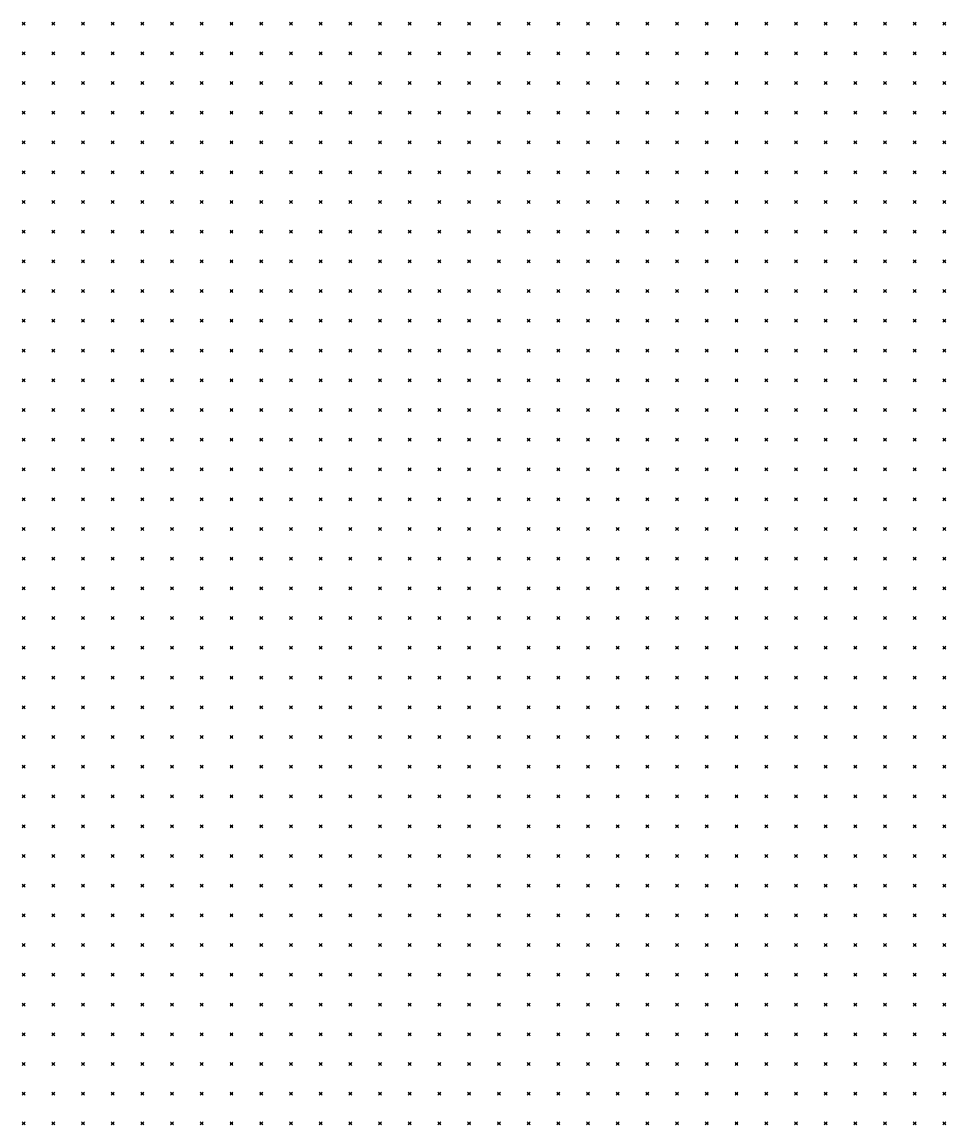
# Model space of a CAD drawing. Header units: metres. Extents: x 441556 to 446409, y 432338 to 461058.
# Drawn here: x 443766.1 to 443859.4, y 446561 to 446672.2 of the extents above; entities that cross this region are included whole.
import ezdxf

# ---------------------------------------------------------------- set-up
doc = ezdxf.new("R2010")
doc.units = ezdxf.units.M
doc.header["$MEASUREMENT"] = 0
doc.header["$PDMODE"] = 35
doc.header["$PDSIZE"] = 0.15
doc.layers.add('DTM-NOK-RevN_POINTS', color=91, linetype='Continuous')

msp = doc.modelspace()

# ---------------------------------------------------------------- linework, layer by layer
at = {"layer": 'DTM-NOK-RevN_POINTS'}
for p in [(443766.229, 446672.087, 353.87), (443769.229, 446672.087, 353.76), (443772.228, 446672.087, 353.679), (443775.228, 446672.087, 353.648), (443778.227, 446672.087, 353.764), (443781.226, 446672.087, 353.562), (443784.226, 446672.087, 353.398), (443787.225, 446672.087, 353.332), (443790.224, 446672.087, 353.262), (443793.224, 446672.087, 353.393), (443796.223, 446672.087, 353.267), (443799.222, 446672.087, 353.208), (443802.222, 446672.087, 353.068), (443805.221, 446672.087, 353.037), (443808.221, 446672.087, 353.523), (443811.22, 446672.087, 353.383), (443814.219, 446672.087, 352.976), (443817.219, 446672.087, 352.787), (443820.218, 446672.087, 352.501), (443823.217, 446672.087, 352.314), (443826.217, 446672.087, 352.09), (443829.216, 446672.087, 351.889), (443832.215, 446672.087, 351.651), (443835.215, 446672.087, 351.56), (443838.214, 446672.087, 351.398), (443841.213, 446672.087, 351.24), (443844.213, 446672.087, 351.098), (443847.212, 446672.087, 350.386), (443850.212, 446672.087, 350.091), (443853.211, 446672.087, 349.934), (443856.21, 446672.087, 349.92), (443859.21, 446672.087, 349.599), (443766.229, 446669.087, 353.991), (443769.229, 446669.087, 354), (443772.228, 446669.087, 353.909), (443775.228, 446669.087, 353.878), (443778.227, 446669.087, 353.931), (443781.226, 446669.087, 353.799), (443784.226, 446669.087, 353.639), (443787.225, 446669.087, 353.462), (443790.224, 446669.087, 353.408), (443793.224, 446669.087, 353.439), (443796.223, 446669.087, 353.4), (443799.222, 446669.087, 353.253), (443802.222, 446669.087, 353.26), (443805.221, 446669.087, 353.584), (443808.221, 446669.087, 354.443), (443811.22, 446669.087, 353.989), (443814.219, 446669.087, 353.262), (443817.219, 446669.087, 352.889), (443820.218, 446669.087, 352.829), (443823.217, 446669.087, 352.743), (443826.217, 446669.087, 352.795), (443829.216, 446669.087, 352.155), (443832.215, 446669.087, 351.933), (443835.215, 446669.087, 351.879), (443838.214, 446669.087, 351.754), (443841.213, 446669.087, 351.537), (443844.213, 446669.087, 351.206), (443847.212, 446669.087, 350.691), (443850.212, 446669.087, 350.282), (443853.211, 446669.087, 350.069), (443856.21, 446669.087, 350.029), (443859.21, 446669.087, 349.653), (443766.229, 446666.088, 354.27), (443769.229, 446666.088, 354.184), (443772.228, 446666.088, 354.047), (443775.228, 446666.088, 354.141), (443778.227, 446666.088, 354.091), (443781.226, 446666.088, 353.938), (443784.226, 446666.088, 353.754), (443787.225, 446666.088, 353.707), (443790.224, 446666.088, 353.697), (443793.224, 446666.088, 353.739), (443796.223, 446666.088, 353.571), (443799.222, 446666.088, 353.45), (443802.222, 446666.088, 353.631), (443805.221, 446666.088, 354.202), (443808.221, 446666.088, 354.429), (443811.22, 446666.088, 354.125), (443814.219, 446666.088, 353.224), (443817.219, 446666.088, 352.989), (443820.218, 446666.088, 353.012), (443823.217, 446666.088, 352.996), (443826.217, 446666.088, 352.968), (443829.216, 446666.088, 352.641), (443832.215, 446666.088, 352.162), (443835.215, 446666.088, 352.09), (443838.214, 446666.088, 352.026), (443841.213, 446666.088, 351.684), (443844.213, 446666.088, 351.385), (443847.212, 446666.088, 351.031), (443850.212, 446666.088, 350.576), (443853.211, 446666.088, 350.198), (443856.21, 446666.088, 350.209), (443859.21, 446666.088, 349.933), (443766.229, 446663.088, 354.513), (443769.229, 446663.088, 354.368), (443772.228, 446663.088, 354.262), (443775.228, 446663.088, 354.401), (443778.227, 446663.088, 354.218), (443781.226, 446663.088, 354.112), (443784.226, 446663.088, 353.952), (443787.225, 446663.088, 353.938), (443790.224, 446663.088, 353.886), (443793.224, 446663.088, 353.922), (443796.223, 446663.088, 353.865), (443799.222, 446663.088, 353.929), (443802.222, 446663.088, 354.063), (443805.221, 446663.088, 354.143), (443808.221, 446663.088, 354.207), (443811.22, 446663.088, 353.781), (443814.219, 446663.088, 353.265), (443817.219, 446663.088, 353.171), (443820.218, 446663.088, 353.116), (443823.217, 446663.088, 353.028), (443826.217, 446663.088, 353.063), (443829.216, 446663.088, 352.912), (443832.215, 446663.088, 352.533), (443835.215, 446663.088, 352.318), (443838.214, 446663.088, 352.122), (443841.213, 446663.088, 351.905), (443844.213, 446663.088, 351.6), (443847.212, 446663.088, 351.317), (443850.212, 446663.088, 350.972), (443853.211, 446663.088, 350.465), (443856.21, 446663.088, 350.13), (443859.21, 446663.088, 350.029), (443766.229, 446660.089, 354.716), (443769.229, 446660.089, 354.604), (443772.228, 446660.089, 354.535), (443775.228, 446660.089, 354.628), (443778.227, 446660.089, 354.473), (443781.226, 446660.089, 354.422), (443784.226, 446660.089, 354.307), (443787.225, 446660.089, 354.223), (443790.224, 446660.089, 354.209), (443793.224, 446660.089, 354.32), (443796.223, 446660.089, 354.338), (443799.222, 446660.089, 354.264), (443802.222, 446660.089, 354.216), (443805.221, 446660.089, 354.113), (443808.221, 446660.089, 353.967), (443811.22, 446660.089, 353.543), (443814.219, 446660.089, 353.397), (443817.219, 446660.089, 353.35), (443820.218, 446660.089, 353.219), (443823.217, 446660.089, 353.125), (443826.217, 446660.089, 353.158), (443829.216, 446660.089, 353.249), (443832.215, 446660.089, 352.625), (443835.215, 446660.089, 352.386), (443838.214, 446660.089, 352.378), (443841.213, 446660.089, 352.356), (443844.213, 446660.089, 351.953), (443847.212, 446660.089, 351.521), (443850.212, 446660.089, 351.33), (443853.211, 446660.089, 350.815), (443856.21, 446660.089, 350.204), (443859.21, 446660.089, 349.862), (443766.229, 446657.09, 354.939), (443769.229, 446657.09, 354.828), (443772.228, 446657.09, 354.805), (443775.228, 446657.09, 354.817), (443778.227, 446657.09, 354.782), (443781.226, 446657.09, 354.71), (443784.226, 446657.09, 354.569), (443787.225, 446657.09, 354.465), (443790.224, 446657.09, 354.625), (443793.224, 446657.09, 354.731), (443796.223, 446657.09, 354.741), (443799.222, 446657.09, 354.677), (443802.222, 446657.09, 354.257), (443805.221, 446657.09, 354.105), (443808.221, 446657.09, 353.887), (443811.22, 446657.09, 353.575), (443814.219, 446657.09, 353.561), (443817.219, 446657.09, 353.474), (443820.218, 446657.09, 353.35), (443823.217, 446657.09, 353.31), (443826.217, 446657.09, 353.347), (443829.216, 446657.09, 353.161), (443832.215, 446657.09, 352.952), (443835.215, 446657.09, 352.57), (443838.214, 446657.09, 352.554), (443841.213, 446657.09, 352.678), (443844.213, 446657.09, 352.147), (443847.212, 446657.09, 351.624), (443850.212, 446657.09, 351.189), (443853.211, 446657.09, 350.854), (443856.21, 446657.09, 350.39), (443859.21, 446657.09, 349.853), (443766.229, 446654.09, 355.15), (443769.229, 446654.09, 355.093), (443772.228, 446654.09, 355.129), (443775.228, 446654.09, 355.054), (443778.227, 446654.09, 354.996), (443781.226, 446654.09, 354.861), (443784.226, 446654.09, 354.698), (443787.225, 446654.09, 354.769), (443790.224, 446654.09, 355.103), (443793.224, 446654.09, 355.277), (443796.223, 446654.09, 354.983), (443799.222, 446654.09, 354.909), (443802.222, 446654.09, 354.48), (443805.221, 446654.09, 354.146), (443808.221, 446654.09, 353.87), (443811.22, 446654.09, 353.806), (443814.219, 446654.09, 353.775), (443817.219, 446654.09, 353.63), (443820.218, 446654.09, 353.498), (443823.217, 446654.09, 353.705), (443826.217, 446654.09, 353.716), (443829.216, 446654.09, 353.157), (443832.215, 446654.09, 353.04), (443835.215, 446654.09, 352.849), (443838.214, 446654.09, 352.833), (443841.213, 446654.09, 352.827), (443844.213, 446654.09, 352.686), (443847.212, 446654.09, 352.241), (443850.212, 446654.09, 351.499), (443853.211, 446654.09, 351.012), (443856.21, 446654.09, 350.603), (443859.21, 446654.09, 350.147), (443766.229, 446651.091, 355.457), (443769.229, 446651.091, 355.358), (443772.228, 446651.091, 355.296), (443775.228, 446651.091, 355.281), (443778.227, 446651.091, 355.125), (443781.226, 446651.091, 355.034), (443784.226, 446651.091, 354.98), (443787.225, 446651.091, 355.235), (443790.224, 446651.091, 355.458), (443793.224, 446651.091, 355.336), (443796.223, 446651.091, 355.113), (443799.222, 446651.091, 354.937), (443802.222, 446651.091, 354.589), (443805.221, 446651.091, 354.196), (443808.221, 446651.091, 354.001), (443811.22, 446651.091, 354.011), (443814.219, 446651.091, 353.884), (443817.219, 446651.091, 353.738), (443820.218, 446651.091, 353.83), (443823.217, 446651.091, 354.097), (443826.217, 446651.091, 353.975), (443829.216, 446651.091, 353.723), (443832.215, 446651.091, 353.461), (443835.215, 446651.091, 353.239), (443838.214, 446651.091, 353.207), (443841.213, 446651.091, 353.101), (443844.213, 446651.091, 353.051), (443847.212, 446651.091, 352.533), (443850.212, 446651.091, 352.015), (443853.211, 446651.091, 351.434), (443856.21, 446651.091, 350.887), (443859.21, 446651.091, 350.39), (443766.229, 446648.092, 355.717), (443769.229, 446648.092, 355.573), (443772.228, 446648.092, 355.523), (443775.228, 446648.092, 355.395), (443778.227, 446648.092, 355.324), (443781.226, 446648.092, 355.251), (443784.226, 446648.092, 355.308), (443787.225, 446648.092, 355.624), (443790.224, 446648.092, 355.631), (443793.224, 446648.092, 355.392), (443796.223, 446648.092, 355.287), (443799.222, 446648.092, 355.109), (443802.222, 446648.092, 354.58), (443805.221, 446648.092, 354.281), (443808.221, 446648.092, 354.275), (443811.22, 446648.092, 354.215), (443814.219, 446648.092, 354.064), (443817.219, 446648.092, 354.054), (443820.218, 446648.092, 354.353), (443823.217, 446648.092, 354.339), (443826.217, 446648.092, 354.222), (443829.216, 446648.092, 354.126), (443832.215, 446648.092, 353.879), (443835.215, 446648.092, 353.55), (443838.214, 446648.092, 353.321), (443841.213, 446648.092, 353.128), (443844.213, 446648.092, 353.132), (443847.212, 446648.092, 352.592), (443850.212, 446648.092, 352.128), (443853.211, 446648.092, 351.595), (443856.21, 446648.092, 350.974), (443859.21, 446648.092, 350.639), (443766.229, 446645.092, 355.919), (443769.229, 446645.092, 355.782), (443772.228, 446645.092, 355.679), (443775.228, 446645.092, 355.578), (443778.227, 446645.092, 355.557), (443781.226, 446645.092, 355.495), (443784.226, 446645.092, 355.625), (443787.225, 446645.092, 355.916), (443790.224, 446645.092, 355.756), (443793.224, 446645.092, 355.583), (443796.223, 446645.092, 355.41), (443799.222, 446645.092, 355.16), (443802.222, 446645.092, 354.734), (443805.221, 446645.092, 354.701), (443808.221, 446645.092, 354.536), (443811.22, 446645.092, 354.368), (443814.219, 446645.092, 354.217), (443817.219, 446645.092, 354.647), (443820.218, 446645.092, 354.765), (443823.217, 446645.092, 354.524), (443826.217, 446645.092, 354.426), (443829.216, 446645.092, 354.384), (443832.215, 446645.092, 354.29), (443835.215, 446645.092, 354.08), (443838.214, 446645.092, 353.89), (443841.213, 446645.092, 353.706), (443844.213, 446645.092, 353.422), (443847.212, 446645.092, 352.903), (443850.212, 446645.092, 352.525), (443853.211, 446645.092, 351.935), (443856.21, 446645.092, 351.175), (443859.21, 446645.092, 351.251), (443766.229, 446642.093, 356.058), (443769.229, 446642.093, 356.023), (443772.228, 446642.093, 355.836), (443775.228, 446642.093, 355.752), (443778.227, 446642.093, 355.693), (443781.226, 446642.093, 355.716), (443784.226, 446642.093, 355.865), (443787.225, 446642.093, 355.999), (443790.224, 446642.093, 355.791), (443793.224, 446642.093, 355.75), (443796.223, 446642.093, 355.549), (443799.222, 446642.093, 355.268), (443802.222, 446642.093, 355.121), (443805.221, 446642.093, 355.082), (443808.221, 446642.093, 354.795), (443811.22, 446642.093, 354.58), (443814.219, 446642.093, 354.717), (443817.219, 446642.093, 355.009), (443820.218, 446642.093, 354.841), (443823.217, 446642.093, 354.717), (443826.217, 446642.093, 354.677), (443829.216, 446642.093, 354.503), (443832.215, 446642.093, 354.406), (443835.215, 446642.093, 354.375), (443838.214, 446642.093, 354.175), (443841.213, 446642.093, 353.962), (443844.213, 446642.093, 353.566), (443847.212, 446642.093, 353.141), (443850.212, 446642.093, 352.621), (443853.211, 446642.093, 351.981), (443856.21, 446642.093, 351.499), (443859.21, 446642.093, 351.798), (443766.229, 446639.094, 356.254), (443769.229, 446639.094, 356.296), (443772.228, 446639.094, 356.067), (443775.228, 446639.094, 355.923), (443778.227, 446639.094, 355.872), (443781.226, 446639.094, 356.002), (443784.226, 446639.094, 356.182), (443787.225, 446639.094, 356.088), (443790.224, 446639.094, 355.958), (443793.224, 446639.094, 355.84), (443796.223, 446639.094, 355.712), (443799.222, 446639.094, 355.55), (443802.222, 446639.094, 355.576), (443805.221, 446639.094, 355.403), (443808.221, 446639.094, 355.054), (443811.22, 446639.094, 354.988), (443814.219, 446639.094, 355.329), (443817.219, 446639.094, 355.152), (443820.218, 446639.094, 355.024), (443823.217, 446639.094, 354.972), (443826.217, 446639.094, 354.911), (443829.216, 446639.094, 354.71), (443832.215, 446639.094, 354.605), (443835.215, 446639.094, 354.557), (443838.214, 446639.094, 354.438), (443841.213, 446639.094, 354.31), (443844.213, 446639.094, 353.863), (443847.212, 446639.094, 353.453), (443850.212, 446639.094, 352.809), (443853.211, 446639.094, 352.078), (443856.21, 446639.094, 352.049), (443859.21, 446639.094, 352.136), (443766.229, 446636.094, 356.448), (443769.229, 446636.094, 356.616), (443772.228, 446636.094, 356.432), (443775.228, 446636.094, 356.23), (443778.227, 446636.094, 356.106), (443781.226, 446636.094, 356.406), (443784.226, 446636.094, 356.389), (443787.225, 446636.094, 356.182), (443790.224, 446636.094, 356.115), (443793.224, 446636.094, 356.052), (443796.223, 446636.094, 355.938), (443799.222, 446636.094, 355.95), (443802.222, 446636.094, 355.893), (443805.221, 446636.094, 355.591), (443808.221, 446636.094, 355.334), (443811.22, 446636.094, 355.513), (443814.219, 446636.094, 355.573), (443817.219, 446636.094, 355.384), (443820.218, 446636.094, 355.273), (443823.217, 446636.094, 355.208), (443826.217, 446636.094, 355.071), (443829.216, 446636.094, 354.922), (443832.215, 446636.094, 354.818), (443835.215, 446636.094, 354.693), (443838.214, 446636.094, 354.435), (443841.213, 446636.094, 354.218), (443844.213, 446636.094, 354.005), (443847.212, 446636.094, 353.486), (443850.212, 446636.094, 352.74), (443853.211, 446636.094, 352.202), (443856.21, 446636.094, 352.222), (443859.21, 446636.094, 352.261), (443766.229, 446633.095, 356.73), (443769.229, 446633.095, 356.665), (443772.228, 446633.095, 356.79), (443775.228, 446633.095, 356.856), (443778.227, 446633.095, 356.818), (443781.226, 446633.095, 356.813), (443784.226, 446633.095, 356.629), (443787.225, 446633.095, 356.422), (443790.224, 446633.095, 356.342), (443793.224, 446633.095, 356.189), (443796.223, 446633.095, 356.175), (443799.222, 446633.095, 356.295), (443802.222, 446633.095, 356.084), (443805.221, 446633.095, 355.748), (443808.221, 446633.095, 355.851), (443811.22, 446633.095, 355.992), (443814.219, 446633.095, 355.743), (443817.219, 446633.095, 355.643), (443820.218, 446633.095, 355.616), (443823.217, 446633.095, 355.427), (443826.217, 446633.095, 355.218), (443829.216, 446633.095, 355.142), (443832.215, 446633.095, 355.079), (443835.215, 446633.095, 354.797), (443838.214, 446633.095, 354.508), (443841.213, 446633.095, 354.359), (443844.213, 446633.095, 354.359), (443847.212, 446633.095, 353.84), (443850.212, 446633.095, 352.929), (443853.211, 446633.095, 352.342), (443856.21, 446633.095, 352.239), (443859.21, 446633.095, 352.366), (443766.229, 446630.096, 356.994), (443769.229, 446630.096, 356.933), (443772.228, 446630.096, 357.017), (443775.228, 446630.096, 357.049), (443778.227, 446630.096, 357.025), (443781.226, 446630.096, 357.015), (443784.226, 446630.096, 356.805), (443787.225, 446630.096, 356.648), (443790.224, 446630.096, 356.504), (443793.224, 446630.096, 356.368), (443796.223, 446630.096, 356.472), (443799.222, 446630.096, 356.471), (443802.222, 446630.096, 356.193), (443805.221, 446630.096, 356.151), (443808.221, 446630.096, 356.297), (443811.22, 446630.096, 356.112), (443814.219, 446630.096, 356.001), (443817.219, 446630.096, 356.015), (443820.218, 446630.096, 355.92), (443823.217, 446630.096, 355.636), (443826.217, 446630.096, 355.478), (443829.216, 446630.096, 355.526), (443832.215, 446630.096, 355.366), (443835.215, 446630.096, 355.075), (443838.214, 446630.096, 354.956), (443841.213, 446630.096, 354.845), (443844.213, 446630.096, 354.602), (443847.212, 446630.096, 354.064), (443850.212, 446630.096, 353.261), (443853.211, 446630.096, 352.837), (443856.21, 446630.096, 353.361), (443859.21, 446630.096, 353.468), (443766.229, 446627.096, 357.272), (443769.229, 446627.096, 357.247), (443772.228, 446627.096, 357.218), (443775.228, 446627.096, 357.143), (443778.227, 446627.096, 357.193), (443781.226, 446627.096, 357.33), (443784.226, 446627.096, 357.059), (443787.225, 446627.096, 356.911), (443790.224, 446627.096, 356.698), (443793.224, 446627.096, 356.649), (443796.223, 446627.096, 356.679), (443799.222, 446627.096, 356.535), (443802.222, 446627.096, 356.375), (443805.221, 446627.096, 356.555), (443808.221, 446627.096, 356.484), (443811.22, 446627.096, 356.327), (443814.219, 446627.096, 356.319), (443817.219, 446627.096, 356.331), (443820.218, 446627.096, 356.133), (443823.217, 446627.096, 355.938), (443826.217, 446627.096, 355.838), (443829.216, 446627.096, 355.956), (443832.215, 446627.096, 355.629), (443835.215, 446627.096, 355.35), (443838.214, 446627.096, 355.264), (443841.213, 446627.096, 355.458), (443844.213, 446627.096, 355.052), (443847.212, 446627.096, 354.388), (443850.212, 446627.096, 353.657), (443853.211, 446627.096, 353.599), (443856.21, 446627.096, 354.197), (443859.21, 446627.096, 354.321), (443766.229, 446624.097, 357.607), (443769.229, 446624.097, 357.527), (443772.228, 446624.097, 357.415), (443775.228, 446624.097, 357.317), (443778.227, 446624.097, 357.427), (443781.226, 446624.097, 357.53), (443784.226, 446624.097, 357.343), (443787.225, 446624.097, 357.209), (443790.224, 446624.097, 357.014), (443793.224, 446624.097, 356.94), (443796.223, 446624.097, 356.834), (443799.222, 446624.097, 356.527), (443802.222, 446624.097, 356.654), (443805.221, 446624.097, 356.76), (443808.221, 446624.097, 356.611), (443811.22, 446624.097, 356.53), (443814.219, 446624.097, 356.567), (443817.219, 446624.097, 356.472), (443820.218, 446624.097, 356.323), (443823.217, 446624.097, 356.247), (443826.217, 446624.097, 356.262), (443829.216, 446624.097, 356.231), (443832.215, 446624.097, 356.031), (443835.215, 446624.097, 355.911), (443838.214, 446624.097, 355.919), (443841.213, 446624.097, 355.588), (443844.213, 446624.097, 355.183), (443847.212, 446624.097, 354.717), (443850.212, 446624.097, 354.153), (443853.211, 446624.097, 354.381), (443856.21, 446624.097, 354.66), (443859.21, 446624.097, 354.692), (443766.229, 446621.097, 357.806), (443769.229, 446621.097, 357.675), (443772.228, 446621.097, 357.807), (443775.228, 446621.097, 357.871), (443778.227, 446621.097, 358.315), (443781.226, 446621.097, 358.255), (443784.226, 446621.097, 357.678), (443787.225, 446621.097, 357.49), (443790.224, 446621.097, 357.292), (443793.224, 446621.097, 357.221), (443796.223, 446621.097, 357.031), (443799.222, 446621.097, 356.848), (443802.222, 446621.097, 356.999), (443805.221, 446621.097, 356.871), (443808.221, 446621.097, 356.796), (443811.22, 446621.097, 356.794), (443814.219, 446621.097, 356.761), (443817.219, 446621.097, 356.611), (443820.218, 446621.097, 356.428), (443823.217, 446621.097, 356.456), (443826.217, 446621.097, 356.542), (443829.216, 446621.097, 356.372), (443832.215, 446621.097, 356.445), (443835.215, 446621.097, 356.311), (443838.214, 446621.097, 356.353), (443841.213, 446621.097, 356.191), (443844.213, 446621.097, 355.792), (443847.212, 446621.097, 355.183), (443850.212, 446621.097, 354.844), (443853.211, 446621.097, 354.988), (443856.21, 446621.097, 355.051), (443859.21, 446621.097, 355.188), (443766.229, 446618.098, 357.942), (443769.229, 446618.098, 357.834), (443772.228, 446618.098, 358.639), (443775.228, 446618.098, 359.15), (443778.227, 446618.098, 359.711), (443781.226, 446618.098, 359.549), (443784.226, 446618.098, 358.809), (443787.225, 446618.098, 358.098), (443790.224, 446618.098, 357.647), (443793.224, 446618.098, 357.452), (443796.223, 446618.098, 357.277), (443799.222, 446618.098, 357.262), (443802.222, 446618.098, 357.178), (443805.221, 446618.098, 357.069), (443808.221, 446618.098, 357.068), (443811.22, 446618.098, 357.084), (443814.219, 446618.098, 356.922), (443817.219, 446618.098, 356.733), (443820.218, 446618.098, 356.632), (443823.217, 446618.098, 356.69), (443826.217, 446618.098, 356.631), (443829.216, 446618.098, 356.711), (443832.215, 446618.098, 356.7), (443835.215, 446618.098, 356.614), (443838.214, 446618.098, 356.529), (443841.213, 446618.098, 356.674), (443844.213, 446618.098, 355.998), (443847.212, 446618.098, 355.584), (443850.212, 446618.098, 355.366), (443853.211, 446618.098, 355.537), (443856.21, 446618.098, 355.783), (443859.21, 446618.098, 355.927), (443766.229, 446615.099, 358.103), (443769.229, 446615.099, 358.28), (443772.228, 446615.099, 359.287), (443775.228, 446615.099, 359.842), (443778.227, 446615.099, 360.233), (443781.226, 446615.099, 360.436), (443784.226, 446615.099, 360.137), (443787.225, 446615.099, 359.582), (443790.224, 446615.099, 358.533), (443793.224, 446615.099, 357.967), (443796.223, 446615.099, 357.724), (443799.222, 446615.099, 357.538), (443802.222, 446615.099, 357.395), (443805.221, 446615.099, 357.246), (443808.221, 446615.099, 357.358), (443811.22, 446615.099, 357.275), (443814.219, 446615.099, 357.092), (443817.219, 446615.099, 356.985), (443820.218, 446615.099, 356.978), (443823.217, 446615.099, 356.855), (443826.217, 446615.099, 356.814), (443829.216, 446615.099, 356.878), (443832.215, 446615.099, 356.861), (443835.215, 446615.099, 356.788), (443838.214, 446615.099, 356.794), (443841.213, 446615.099, 356.791), (443844.213, 446615.099, 356.512), (443847.212, 446615.099, 356.342), (443850.212, 446615.099, 356), (443853.211, 446615.099, 356.056), (443856.21, 446615.099, 356.4), (443859.21, 446615.099, 356.602), (443766.229, 446612.099, 358.347), (443769.229, 446612.099, 358.974), (443772.228, 446612.099, 359.826), (443775.228, 446612.099, 360.268), (443778.227, 446612.099, 360.376), (443781.226, 446612.099, 360.539), (443784.226, 446612.099, 360.713), (443787.225, 446612.099, 360.614), (443790.224, 446612.099, 359.91), (443793.224, 446612.099, 358.862), (443796.223, 446612.099, 358.415), (443799.222, 446612.099, 357.909), (443802.222, 446612.099, 357.716), (443805.221, 446612.099, 357.64), (443808.221, 446612.099, 357.638), (443811.22, 446612.099, 357.444), (443814.219, 446612.099, 357.263), (443817.219, 446612.099, 357.295), (443820.218, 446612.099, 357.296), (443823.217, 446612.099, 357.123), (443826.217, 446612.099, 357.217), (443829.216, 446612.099, 356.863), (443832.215, 446612.099, 356.997), (443835.215, 446612.099, 357.071), (443838.214, 446612.099, 357.024), (443841.213, 446612.099, 356.982), (443844.213, 446612.099, 356.888), (443847.212, 446612.099, 356.829), (443850.212, 446612.099, 356.809), (443853.211, 446612.099, 356.694), (443856.21, 446612.099, 356.898), (443859.21, 446612.099, 356.974), (443766.229, 446609.1, 359.072), (443769.229, 446609.1, 359.774), (443772.228, 446609.1, 360.644), (443775.228, 446609.1, 360.699), (443778.227, 446609.1, 360.536), (443781.226, 446609.1, 360.629), (443784.226, 446609.1, 360.874), (443787.225, 446609.1, 360.869), (443790.224, 446609.1, 360.507), (443793.224, 446609.1, 360.165), (443796.223, 446609.1, 359.499), (443799.222, 446609.1, 358.7), (443802.222, 446609.1, 358.172), (443805.221, 446609.1, 358.017), (443808.221, 446609.1, 357.909), (443811.22, 446609.1, 357.6), (443814.219, 446609.1, 357.538), (443817.219, 446609.1, 357.635), (443820.218, 446609.1, 357.478), (443823.217, 446609.1, 357.492), (443826.217, 446609.1, 357.289), (443829.216, 446609.1, 357.253), (443832.215, 446609.1, 357.274), (443835.215, 446609.1, 357.288), (443838.214, 446609.1, 357.248), (443841.213, 446609.1, 357.213), (443844.213, 446609.1, 357.17), (443847.212, 446609.1, 357.162), (443850.212, 446609.1, 357.118), (443853.211, 446609.1, 357.065), (443856.21, 446609.1, 357.184), (443859.21, 446609.1, 357.415), (443766.229, 446606.101, 359.78), (443769.229, 446606.101, 360.549), (443772.228, 446606.101, 360.644), (443775.228, 446606.101, 360.598), (443778.227, 446606.101, 360.586), (443781.226, 446606.101, 360.567), (443784.226, 446606.101, 360.56), (443787.225, 446606.101, 360.87), (443790.224, 446606.101, 360.63), (443793.224, 446606.101, 360.533), (443796.223, 446606.101, 360.703), (443799.222, 446606.101, 360.01), (443802.222, 446606.101, 359), (443805.221, 446606.101, 358.6), (443808.221, 446606.101, 358.29), (443811.22, 446606.101, 358.119), (443814.219, 446606.101, 357.986), (443817.219, 446606.101, 357.797), (443820.218, 446606.101, 357.754), (443823.217, 446606.101, 357.665), (443826.217, 446606.101, 357.589), (443829.216, 446606.101, 357.52), (443832.215, 446606.101, 357.666), (443835.215, 446606.101, 357.534), (443838.214, 446606.101, 357.517), (443841.213, 446606.101, 357.474), (443844.213, 446606.101, 357.475), (443847.212, 446606.101, 357.364), (443850.212, 446606.101, 357.163), (443853.211, 446606.101, 357.145), (443856.21, 446606.101, 357.51), (443859.21, 446606.101, 357.462), (443766.229, 446603.101, 359.733), (443769.229, 446603.101, 360.59), (443772.228, 446603.101, 360.668), (443775.228, 446603.101, 360.635), (443778.227, 446603.101, 360.577), (443781.226, 446603.101, 360.586), (443784.226, 446603.101, 360.563), (443787.225, 446603.101, 360.58), (443790.224, 446603.101, 360.512), (443793.224, 446603.101, 360.545), (443796.223, 446603.101, 360.765), (443799.222, 446603.101, 360.757), (443802.222, 446603.101, 360.337), (443805.221, 446603.101, 359.434), (443808.221, 446603.101, 358.777), (443811.22, 446603.101, 358.535), (443814.219, 446603.101, 358.356), (443817.219, 446603.101, 358.172), (443820.218, 446603.101, 358.059), (443823.217, 446603.101, 357.844), (443826.217, 446603.101, 357.776), (443829.216, 446603.101, 357.821), (443832.215, 446603.101, 357.791), (443835.215, 446603.101, 357.769), (443838.214, 446603.101, 357.663), (443841.213, 446603.101, 357.687), (443844.213, 446603.101, 357.644), (443847.212, 446603.101, 357.494), (443850.212, 446603.101, 357.413), (443853.211, 446603.101, 357.705), (443856.21, 446603.101, 358.033), (443859.21, 446603.101, 357.982), (443766.229, 446600.102, 360.323), (443769.229, 446600.102, 360.697), (443772.228, 446600.102, 360.666), (443775.228, 446600.102, 360.626), (443778.227, 446600.102, 360.568), (443781.226, 446600.102, 360.628), (443784.226, 446600.102, 360.591), (443787.225, 446600.102, 360.534), (443790.224, 446600.102, 360.477), (443793.224, 446600.102, 360.527), (443796.223, 446600.102, 360.869), (443799.222, 446600.102, 360.689), (443802.222, 446600.102, 360.791), (443805.221, 446600.102, 360.794), (443808.221, 446600.102, 359.795), (443811.22, 446600.102, 359.001), (443814.219, 446600.102, 358.765), (443817.219, 446600.102, 358.591), (443820.218, 446600.102, 358.305), (443823.217, 446600.102, 358.141), (443826.217, 446600.102, 357.995), (443829.216, 446600.102, 358.058), (443832.215, 446600.102, 357.966), (443835.215, 446600.102, 357.875), (443838.214, 446600.102, 357.942), (443841.213, 446600.102, 357.908), (443844.213, 446600.102, 357.826), (443847.212, 446600.102, 357.673), (443850.212, 446600.102, 357.89), (443853.211, 446600.102, 358.427), (443856.21, 446600.102, 358.956), (443859.21, 446600.102, 359.174), (443766.229, 446597.103, 360.544), (443769.229, 446597.103, 360.664), (443772.228, 446597.103, 360.596), (443775.228, 446597.103, 360.564), (443778.227, 446597.103, 360.541), (443781.226, 446597.103, 360.522), (443784.226, 446597.103, 360.606), (443787.225, 446597.103, 360.552), (443790.224, 446597.103, 360.43), (443793.224, 446597.103, 360.445), (443796.223, 446597.103, 360.634), (443799.222, 446597.103, 360.788), (443802.222, 446597.103, 360.637), (443805.221, 446597.103, 360.862), (443808.221, 446597.103, 360.698), (443811.22, 446597.103, 360.302), (443814.219, 446597.103, 359.526), (443817.219, 446597.103, 359.038), (443820.218, 446597.103, 358.743), (443823.217, 446597.103, 358.691), (443826.217, 446597.103, 358.265), (443829.216, 446597.103, 358.216), (443832.215, 446597.103, 358.131), (443835.215, 446597.103, 358.097), (443838.214, 446597.103, 358.066), (443841.213, 446597.103, 358.07), (443844.213, 446597.103, 357.97), (443847.212, 446597.103, 358.052), (443850.212, 446597.103, 358.731), (443853.211, 446597.103, 359.203), (443856.21, 446597.103, 360.225), (443859.21, 446597.103, 360.645), (443766.229, 446594.103, 360.535), (443769.229, 446594.103, 360.575), (443772.228, 446594.103, 360.546), (443775.228, 446594.103, 360.544), (443778.227, 446594.103, 360.549), (443781.226, 446594.103, 360.508), (443784.226, 446594.103, 360.473), (443787.225, 446594.103, 360.478), (443790.224, 446594.103, 360.463), (443793.224, 446594.103, 360.431), (443796.223, 446594.103, 360.443), (443799.222, 446594.103, 360.564), (443802.222, 446594.103, 360.661), (443805.221, 446594.103, 360.649), (443808.221, 446594.103, 360.62), (443811.22, 446594.103, 360.837), (443814.219, 446594.103, 360.631), (443817.219, 446594.103, 359.872), (443820.218, 446594.103, 359.349), (443823.217, 446594.103, 359.071), (443826.217, 446594.103, 358.693), (443829.216, 446594.103, 358.496), (443832.215, 446594.103, 358.377), (443835.215, 446594.103, 358.318), (443838.214, 446594.103, 358.283), (443841.213, 446594.103, 358.256), (443844.213, 446594.103, 358.246), (443847.212, 446594.103, 358.599), (443850.212, 446594.103, 359.553), (443853.211, 446594.103, 360.441), (443856.21, 446594.103, 361.293), (443859.21, 446594.103, 362.019), (443766.229, 446591.104, 360.417), (443769.229, 446591.104, 360.491), (443772.228, 446591.104, 360.479), (443775.228, 446591.104, 360.512), (443778.227, 446591.104, 360.554), (443781.226, 446591.104, 360.535), (443784.226, 446591.104, 360.512), (443787.225, 446591.104, 360.47), (443790.224, 446591.104, 360.533), (443793.224, 446591.104, 360.495), (443796.223, 446591.104, 360.432), (443799.222, 446591.104, 360.41), (443802.222, 446591.104, 360.503), (443805.221, 446591.104, 360.524), (443808.221, 446591.104, 360.493), (443811.22, 446591.104, 360.682), (443814.219, 446591.104, 360.696), (443817.219, 446591.104, 360.576), (443820.218, 446591.104, 359.831), (443823.217, 446591.104, 359.36), (443826.217, 446591.104, 359.113), (443829.216, 446591.104, 358.857), (443832.215, 446591.104, 358.707), (443835.215, 446591.104, 358.614), (443838.214, 446591.104, 358.528), (443841.213, 446591.104, 358.475), (443844.213, 446591.104, 358.594), (443847.212, 446591.104, 359.22), (443850.212, 446591.104, 360.188), (443853.211, 446591.104, 361.405), (443856.21, 446591.104, 362.657), (443859.21, 446591.104, 363.401), (443766.229, 446588.104, 360.405), (443769.229, 446588.104, 360.434), (443772.228, 446588.104, 360.497), (443775.228, 446588.104, 360.456), (443778.227, 446588.104, 360.511), (443781.226, 446588.104, 360.534), (443784.226, 446588.104, 360.523), (443787.225, 446588.104, 360.56), (443790.224, 446588.104, 360.55), (443793.224, 446588.104, 360.488), (443796.223, 446588.104, 360.476), (443799.222, 446588.104, 360.467), (443802.222, 446588.104, 360.453), (443805.221, 446588.104, 360.492), (443808.221, 446588.104, 360.474), (443811.22, 446588.104, 360.467), (443814.219, 446588.104, 360.521), (443817.219, 446588.104, 360.802), (443820.218, 446588.104, 360.565), (443823.217, 446588.104, 359.882), (443826.217, 446588.104, 359.435), (443829.216, 446588.104, 359.275), (443832.215, 446588.104, 359.02), (443835.215, 446588.104, 358.919), (443838.214, 446588.104, 358.829), (443841.213, 446588.104, 358.808), (443844.213, 446588.104, 359.115), (443847.212, 446588.104, 359.791), (443850.212, 446588.104, 360.961), (443853.211, 446588.104, 362.628), (443856.21, 446588.104, 363.958), (443859.21, 446588.104, 364.63), (443766.229, 446585.105, 360.365), (443769.229, 446585.105, 360.405), (443772.228, 446585.105, 360.364), (443775.228, 446585.105, 360.426), (443778.227, 446585.105, 360.489), (443781.226, 446585.105, 360.54), (443784.226, 446585.105, 360.556), (443787.225, 446585.105, 360.58), (443790.224, 446585.105, 360.529), (443793.224, 446585.105, 360.484), (443796.223, 446585.105, 360.497), (443799.222, 446585.105, 360.536), (443802.222, 446585.105, 360.399), (443805.221, 446585.105, 360.42), (443808.221, 446585.105, 360.378), (443811.22, 446585.105, 360.343), (443814.219, 446585.105, 360.44), (443817.219, 446585.105, 360.654), (443820.218, 446585.105, 360.624), (443823.217, 446585.105, 360.177), (443826.217, 446585.105, 359.817), (443829.216, 446585.105, 359.509), (443832.215, 446585.105, 359.339), (443835.215, 446585.105, 359.112), (443838.214, 446585.105, 359.056), (443841.213, 446585.105, 359.14), (443844.213, 446585.105, 359.502), (443847.212, 446585.105, 360.574), (443850.212, 446585.105, 362.246), (443853.211, 446585.105, 363.67), (443856.21, 446585.105, 364.896), (443859.21, 446585.105, 365.771), (443766.229, 446582.106, 360.435), (443769.229, 446582.106, 360.445), (443772.228, 446582.106, 360.4), (443775.228, 446582.106, 360.43), (443778.227, 446582.106, 360.477), (443781.226, 446582.106, 360.491), (443784.226, 446582.106, 360.488), (443787.225, 446582.106, 360.554), (443790.224, 446582.106, 360.583), (443793.224, 446582.106, 360.509), (443796.223, 446582.106, 360.514), (443799.222, 446582.106, 360.418), (443802.222, 446582.106, 360.365), (443805.221, 446582.106, 360.353), (443808.221, 446582.106, 360.266), (443811.22, 446582.106, 360.307), (443814.219, 446582.106, 360.328), (443817.219, 446582.106, 360.407), (443820.218, 446582.106, 360.56), (443823.217, 446582.106, 360.453), (443826.217, 446582.106, 360.389), (443829.216, 446582.106, 360.182), (443832.215, 446582.106, 360.077), (443835.215, 446582.106, 359.54), (443838.214, 446582.106, 359.516), (443841.213, 446582.106, 359.814), (443844.213, 446582.106, 360.811), (443847.212, 446582.106, 362.074), (443850.212, 446582.106, 363.469), (443853.211, 446582.106, 364.883), (443856.21, 446582.106, 366.314), (443859.21, 446582.106, 367.078), (443766.229, 446579.106, 360.423), (443769.229, 446579.106, 360.363), (443772.228, 446579.106, 360.372), (443775.228, 446579.106, 360.372), (443778.227, 446579.106, 360.484), (443781.226, 446579.106, 360.474), (443784.226, 446579.106, 360.466), (443787.225, 446579.106, 360.569), (443790.224, 446579.106, 360.562), (443793.224, 446579.106, 360.539), (443796.223, 446579.106, 360.479), (443799.222, 446579.106, 360.478), (443802.222, 446579.106, 360.4), (443805.221, 446579.106, 360.382), (443808.221, 446579.106, 360.377), (443811.22, 446579.106, 360.29), (443814.219, 446579.106, 360.32), (443817.219, 446579.106, 360.346), (443820.218, 446579.106, 360.388), (443823.217, 446579.106, 360.477), (443826.217, 446579.106, 360.518), (443829.216, 446579.106, 360.578), (443832.215, 446579.106, 360.725), (443835.215, 446579.106, 360.354), (443838.214, 446579.106, 360.238), (443841.213, 446579.106, 360.772), (443844.213, 446579.106, 362.37), (443847.212, 446579.106, 363.638), (443850.212, 446579.106, 365.096), (443853.211, 446579.106, 366.54), (443856.21, 446579.106, 367.819), (443859.21, 446579.106, 368.238), (443766.229, 446576.107, 360.444), (443769.229, 446576.107, 360.441), (443772.228, 446576.107, 360.373), (443775.228, 446576.107, 360.465), (443778.227, 446576.107, 360.488), (443781.226, 446576.107, 360.452), (443784.226, 446576.107, 360.458), (443787.225, 446576.107, 360.53), (443790.224, 446576.107, 360.501), (443793.224, 446576.107, 360.449), (443796.223, 446576.107, 360.438), (443799.222, 446576.107, 360.433), (443802.222, 446576.107, 360.414), (443805.221, 446576.107, 360.448), (443808.221, 446576.107, 360.454), (443811.22, 446576.107, 360.373), (443814.219, 446576.107, 360.31), (443817.219, 446576.107, 360.28), (443820.218, 446576.107, 360.351), (443823.217, 446576.107, 360.492), (443826.217, 446576.107, 360.528), (443829.216, 446576.107, 360.743), (443832.215, 446576.107, 360.93), (443835.215, 446576.107, 360.997), (443838.214, 446576.107, 361.098), (443841.213, 446576.107, 361.948), (443844.213, 446576.107, 363.503), (443847.212, 446576.107, 365.06), (443850.212, 446576.107, 366.765), (443853.211, 446576.107, 368.441), (443856.21, 446576.107, 369.307), (443859.21, 446576.107, 369.797), (443766.229, 446573.108, 360.652), (443769.229, 446573.108, 360.434), (443772.228, 446573.108, 360.431), (443775.228, 446573.108, 360.491), (443778.227, 446573.108, 360.466), (443781.226, 446573.108, 360.426), (443784.226, 446573.108, 360.464), (443787.225, 446573.108, 360.459), (443790.224, 446573.108, 360.48), (443793.224, 446573.108, 360.42), (443796.223, 446573.108, 360.408), (443799.222, 446573.108, 360.372), (443802.222, 446573.108, 360.327), (443805.221, 446573.108, 360.507), (443808.221, 446573.108, 360.482), (443811.22, 446573.108, 360.396), (443814.219, 446573.108, 360.35), (443817.219, 446573.108, 360.372), (443820.218, 446573.108, 360.428), (443823.217, 446573.108, 360.567), (443826.217, 446573.108, 360.833), (443829.216, 446573.108, 360.957), (443832.215, 446573.108, 361.454), (443835.215, 446573.108, 361.882), (443838.214, 446573.108, 363.125), (443841.213, 446573.108, 364.371), (443844.213, 446573.108, 365.945), (443847.212, 446573.108, 367.148), (443850.212, 446573.108, 368.339), (443853.211, 446573.108, 369.024), (443856.21, 446573.108, 369.776), (443859.21, 446573.108, 370.393), (443766.229, 446570.108, 360.959), (443769.229, 446570.108, 360.674), (443772.228, 446570.108, 360.566), (443775.228, 446570.108, 360.477), (443778.227, 446570.108, 360.373), (443781.226, 446570.108, 360.382), (443784.226, 446570.108, 360.394), (443787.225, 446570.108, 360.417), (443790.224, 446570.108, 360.44), (443793.224, 446570.108, 360.454), (443796.223, 446570.108, 360.465), (443799.222, 446570.108, 360.349), (443802.222, 446570.108, 360.464), (443805.221, 446570.108, 360.593), (443808.221, 446570.108, 360.619), (443811.22, 446570.108, 360.549), (443814.219, 446570.108, 360.444), (443817.219, 446570.108, 360.421), (443820.218, 446570.108, 360.497), (443823.217, 446570.108, 360.703), (443826.217, 446570.108, 361.251), (443829.216, 446570.108, 361.831), (443832.215, 446570.108, 363.422), (443835.215, 446570.108, 363.695), (443838.214, 446570.108, 365.336), (443841.213, 446570.108, 366.508), (443844.213, 446570.108, 367.289), (443847.212, 446570.108, 367.926), (443850.212, 446570.108, 368.73), (443853.211, 446570.108, 369.807), (443856.21, 446570.108, 370.957), (443859.21, 446570.108, 371.077), (443766.229, 446567.109, 362.032), (443769.229, 446567.109, 361.163), (443772.228, 446567.109, 360.864), (443775.228, 446567.109, 360.702), (443778.227, 446567.109, 360.509), (443781.226, 446567.109, 360.398), (443784.226, 446567.109, 360.366), (443787.225, 446567.109, 360.393), (443790.224, 446567.109, 360.385), (443793.224, 446567.109, 360.412), (443796.223, 446567.109, 360.476), (443799.222, 446567.109, 360.488), (443802.222, 446567.109, 360.581), (443805.221, 446567.109, 360.758), (443808.221, 446567.109, 360.839), (443811.22, 446567.109, 360.973), (443814.219, 446567.109, 360.886), (443817.219, 446567.109, 360.738), (443820.218, 446567.109, 360.728), (443823.217, 446567.109, 361.064), (443826.217, 446567.109, 361.788), (443829.216, 446567.109, 364.298), (443832.215, 446567.109, 364.91), (443835.215, 446567.109, 365.347), (443838.214, 446567.109, 366.418), (443841.213, 446567.109, 366.864), (443844.213, 446567.109, 367.796), (443847.212, 446567.109, 369.077), (443850.212, 446567.109, 371.057), (443853.211, 446567.109, 372.518), (443856.21, 446567.109, 373.332), (443859.21, 446567.109, 373.36), (443766.229, 446564.11, 362.24), (443769.229, 446564.11, 361.932), (443772.228, 446564.11, 361.29), (443775.228, 446564.11, 361.028), (443778.227, 446564.11, 360.788), (443781.226, 446564.11, 360.549), (443784.226, 446564.11, 360.498), (443787.225, 446564.11, 360.451), (443790.224, 446564.11, 360.438), (443793.224, 446564.11, 360.415), (443796.223, 446564.11, 360.478), (443799.222, 446564.11, 360.608), (443802.222, 446564.11, 360.837), (443805.221, 446564.11, 360.948), (443808.221, 446564.11, 361.361), (443811.22, 446564.11, 361.844), (443814.219, 446564.11, 361.921), (443817.219, 446564.11, 361.983), (443820.218, 446564.11, 361.562), (443823.217, 446564.11, 362.721), (443826.217, 446564.11, 364.527), (443829.216, 446564.11, 364.831), (443832.215, 446564.11, 365.377), (443835.215, 446564.11, 366.082), (443838.214, 446564.11, 366.772), (443841.213, 446564.11, 367.961), (443844.213, 446564.11, 369.727), (443847.212, 446564.11, 371.839), (443850.212, 446564.11, 373.419), (443853.211, 446564.11, 374.368), (443856.21, 446564.11, 374.638), (443859.21, 446564.11, 374.607), (443766.229, 446561.11, 363.288), (443769.229, 446561.11, 362.671), (443772.228, 446561.11, 362.096), (443775.228, 446561.11, 361.36), (443778.227, 446561.11, 360.983), (443781.226, 446561.11, 360.674), (443784.226, 446561.11, 360.482), (443787.225, 446561.11, 360.516), (443790.224, 446561.11, 360.575), (443793.224, 446561.11, 360.597), (443796.223, 446561.11, 360.668), (443799.222, 446561.11, 360.799), (443802.222, 446561.11, 361.01), (443805.221, 446561.11, 361.231), (443808.221, 446561.11, 362.185), (443811.22, 446561.11, 362.728), (443814.219, 446561.11, 363.427), (443817.219, 446561.11, 363.944), (443820.218, 446561.11, 364.407), (443823.217, 446561.11, 364.783), (443826.217, 446561.11, 364.971), (443829.216, 446561.11, 365.455), (443832.215, 446561.11, 366.087), (443835.215, 446561.11, 366.658), (443838.214, 446561.11, 368.142), (443841.213, 446561.11, 370.321), (443844.213, 446561.11, 372.519), (443847.212, 446561.11, 374.044), (443850.212, 446561.11, 375.25), (443853.211, 446561.11, 375.759), (443856.21, 446561.11, 375.611), (443859.21, 446561.11, 375.265)]:
    msp.add_point(p, dxfattribs=at)

doc.saveas('drawing.dxf')
